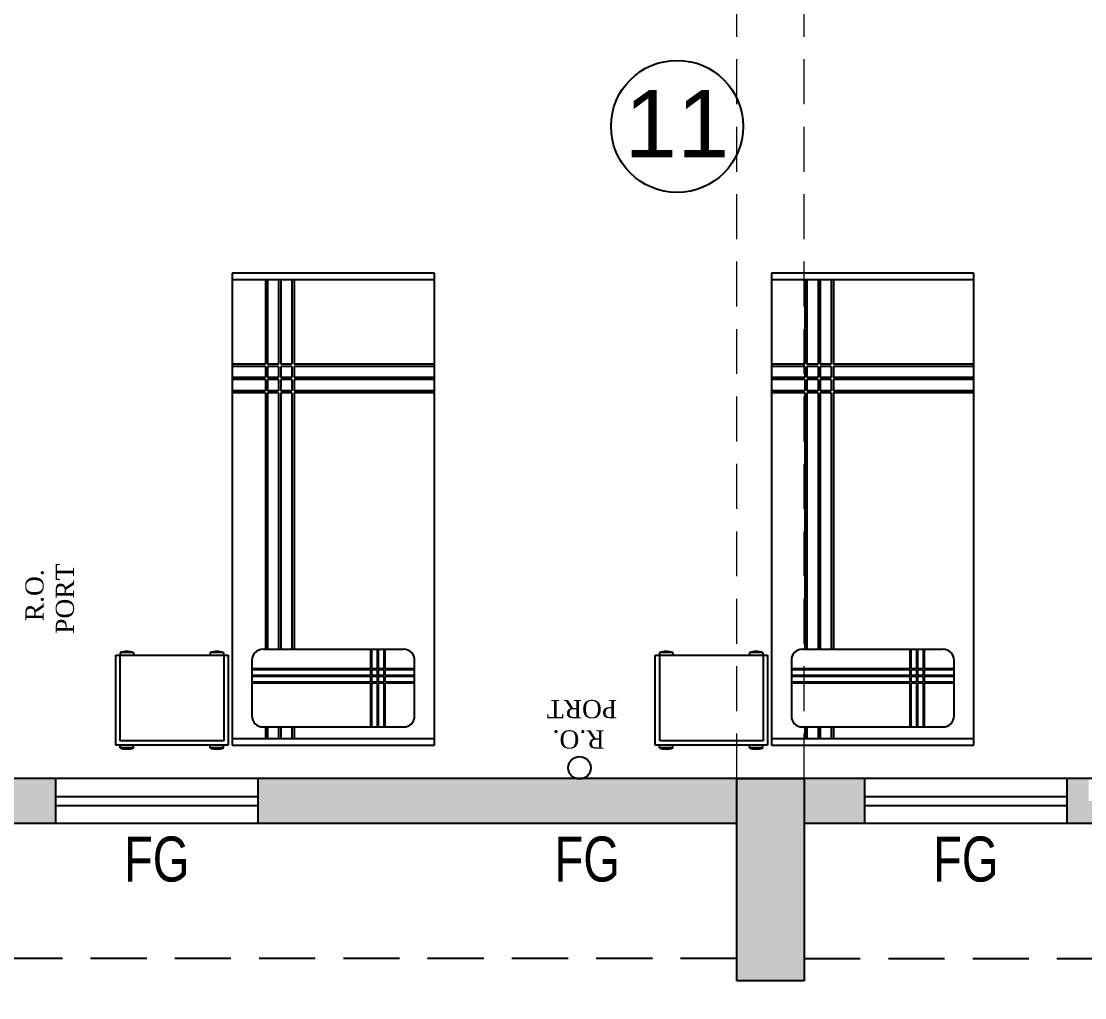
# Model space of a CAD drawing. Extents: x 11034434 to 11724204, y -4674497 to -3911811.
# Drawn here: x 11648006 to 11652738, y -4577228 to -4572884 of the extents above; entities that cross this region are included whole.
import ezdxf

# ---------------------------------------------------------------- set-up
doc = ezdxf.new("R2010")
doc.units = 0
doc.header["$MEASUREMENT"] = 0
for name, pattern in [('CENTER', [0]), ('DASHED', [0.75, 0.5, -0.25]), ('HIDDEN', [0.375, 0.25, -0.125])]:
    doc.linetypes.add(name, pattern=pattern)
doc.layers.get('0').update_dxf_attribs({"color": 251, "linetype": 'CONTINUOUS'})
for name, color, linetype in [('BEAM', 251, 'CONTINUOUS'), ('HATCH', 251, 'CONTINUOUS'), ('HS', 251, 'CONTINUOUS')]:
    doc.layers.add(name, color=color, linetype=linetype)
doc.layers.add('OT TEXT', color=251, linetype='CONTINUOUS', lineweight=5)
doc.styles.add('ARIAL', font='arial.ttf', dxfattribs={"width": 0.75})
doc.styles.get("Standard").update_dxf_attribs({"font": 'arial.ttf'})

msp = doc.modelspace()

# ---------------------------------------------------------------- hatches: boundary and pattern name
at = {"layer": 'HATCH', "ltscale": 500}
h = msp.add_hatch(color=251, dxfattribs=at)
h.dxf.hatch_style = 1
h.paths.add_polyline_path([(11633364, -4566323), (11633664, -4566323), (11633664, -4567223), (11633364, -4567223)])
h.paths.add_polyline_path([(11676774, -4570188), (11677674, -4570188), (11677674, -4570488), (11676774, -4570488)])
h.paths.add_polyline_path([(11651189, -4576253), (11651489, -4576253), (11651489, -4577153), (11651189, -4577153)])
h.paths.add_polyline_path([(11673574, -4576253), (11674174, -4576253), (11674174, -4576553), (11673574, -4576553)])
h.paths.add_polyline_path([(11629934, -4558133), (11630684, -4558133), (11630684, -4558433), (11629934, -4558433)])
h.paths.add_polyline_path([(11629934, -4561663), (11630834, -4561663), (11630834, -4561963), (11629934, -4561963)])
h.paths.add_polyline_path([(11666915.7, -4576153), (11667744, -4576153), (11667744, -4576453), (11666915.7, -4576453)])
h.paths.add_polyline_path([(11643159, -4575553), (11643459, -4575553), (11643459, -4576453), (11643159, -4576453)])
h.paths.add_polyline_path([(11636989, -4575703), (11637289, -4575703), (11637289, -4576453), (11636989, -4576453)])
h.paths.add_polyline_path([(11636664, -4576478), (11636964, -4576478), (11636964, -4577228), (11636664, -4577228)])
h.paths.add_polyline_path([(11629934, -4547263), (11630684, -4547263), (11630684, -4547563), (11629934, -4547563)])
h.paths.add_polyline_path([(11676774, -4547263), (11677674, -4547263), (11677674, -4547563), (11676774, -4547563)])
h.paths.add_polyline_path([(11629834, -4566323), (11630134, -4566323), (11630134, -4567223), (11629834, -4567223)])
h.paths.add_polyline_path([(11636664, -4575703), (11636964, -4575703), (11636964, -4576453), (11636664, -4576453)])
h.paths.add_polyline_path([(11676674, -4533533), (11676974, -4533533), (11676974, -4532554.7), (11676674, -4532554.7)])
h.paths.add_polyline_path([(11629934, -4554533), (11630684, -4554533), (11630684, -4554833), (11629934, -4554833)])
h.paths.add_polyline_path([(11658389, -4576253), (11658689, -4576253), (11658689, -4577153), (11658389, -4577153)])
h.paths.add_polyline_path([(11676774, -4527303), (11677674, -4527303), (11677674, -4527603), (11676774, -4527603)])
h.paths.add_polyline_path([(11676774, -4543663), (11677674, -4543663), (11677674, -4543963), (11676774, -4543963)])
h.paths.add_polyline_path([(11629934, -4550933), (11630684, -4550933), (11630684, -4551233), (11629934, -4551233)])
h.paths.add_polyline_path([(11661989, -4570223), (11662289, -4570223), (11662289, -4571123), (11661989, -4571123)])
h.paths.add_polyline_path([(11676774, -4550933), (11677674, -4550933), (11677674, -4551233), (11676774, -4551233)])
h.paths.add_polyline_path([(11634979, -4536533), (11635279, -4536533), (11635279, -4537133), (11634979, -4537133)])
h.paths.add_polyline_path([(11629934, -4536533), (11630834, -4536533), (11630834, -4536833), (11629934, -4536833)])
h.paths.add_polyline_path([(11676774, -4536533), (11677574, -4536533), (11677574, -4536833), (11676774, -4536833)])
h.paths.add_polyline_path([(11673574, -4565263), (11674272.9, -4565263), (11674272.9, -4565563), (11673574, -4565563)])
h.paths.add_polyline_path([(11670744, -4576153), (11671572.3, -4576153), (11671572.3, -4576453), (11670744, -4576453)])
h.paths.add_polyline_path([(11676774, -4558133), (11677674, -4558133), (11677674, -4558433), (11676774, -4558433)])
h.paths.add_polyline_path([(11634979, -4532933), (11635279, -4532933), (11635279, -4533533), (11634979, -4533533)])
h.paths.add_polyline_path([(11635304, -4532933), (11635604, -4532933), (11635604, -4533533), (11635304, -4533533)])
h.paths.add_polyline_path([(11631314, -4532633), (11631614, -4532633), (11631614, -4533533), (11631314, -4533533)])
h.paths.add_polyline_path([(11676774, -4576153), (11677674, -4576153), (11677674, -4576453), (11676774, -4576453)])
h.paths.add_polyline_path([(11649424, -4525003), (11649724, -4525003), (11649724, -4525903), (11649424, -4525903)])
h.paths.add_polyline_path([(11655454, -4525003), (11655754, -4525003), (11655754, -4525903), (11655454, -4525903)])
h.paths.add_polyline_path([(11633364, -4575703), (11633664, -4575703), (11633664, -4576453), (11633364, -4576453)])
h.paths.add_polyline_path([(11635304, -4536533), (11635604, -4536533), (11635604, -4537133), (11635304, -4537133)])
h.paths.add_polyline_path([(11646124, -4525003), (11646424, -4525003), (11646424, -4525903), (11646124, -4525903)])
h.paths.add_polyline_path([(11631314, -4526753), (11631614, -4526753), (11631614, -4527503), (11631314, -4527503)])
h.paths.add_polyline_path([(11634979, -4540133), (11635279, -4540133), (11635279, -4540733), (11634979, -4540733)])
h.paths.add_polyline_path([(11635304, -4540733), (11635604, -4540733), (11635604, -4540133), (11635304, -4540133)])
h.paths.add_polyline_path([(11633364, -4561213), (11633664, -4561213), (11633664, -4561963), (11633364, -4561963)])
h.paths.add_polyline_path([(11634979, -4526753), (11635279, -4526753), (11635279, -4527503), (11634979, -4527503)])
h.paths.add_polyline_path([(11632914, -4576478), (11633664, -4576478), (11633664, -4576778), (11632914, -4576778)])
h.paths.add_polyline_path([(11661989, -4576253), (11662289, -4576253), (11662289, -4577153), (11661989, -4577153)])
h.paths.add_polyline_path([(11633364, -4570223), (11633664, -4570223), (11633664, -4570973), (11633364, -4570973)])
h.paths.add_polyline_path([(11654789, -4576253), (11655089, -4576253), (11655089, -4577153), (11654789, -4577153)])
h.paths.add_polyline_path([(11676774, -4540133), (11677674, -4540133), (11677674, -4540433), (11676774, -4540433)])
h.paths.add_polyline_path([(11629934, -4543663), (11630684, -4543663), (11630684, -4543963), (11629934, -4543963)])
h.paths.add_polyline_path([(11670744, -4576478), (11671344, -4576478), (11671344, -4576778), (11670744, -4576778)])
h.paths.add_polyline_path([(11629659, -4576478), (11630409, -4576478), (11630409, -4576778), (11629659, -4576778)])
h.paths.add_polyline_path([(11667144, -4576478), (11667744, -4576478), (11667744, -4576778), (11667144, -4576778)])
h.paths.add_polyline_path([(11630834, -4540133), (11629934, -4540133), (11629934, -4540433), (11630834, -4540433)])
h.paths.add_polyline_path([(11643159, -4570223), (11643459, -4570223), (11643459, -4571123), (11643159, -4571123)])
h.paths.add_polyline_path([(11647589, -4576253), (11647889, -4576253), (11647889, -4577153), (11647589, -4577153)])
h.paths.add_polyline_path([(11667444, -4570223), (11667744, -4570223), (11667744, -4571123), (11667444, -4571123)])
h.paths.add_polyline_path([(11676774, -4561663), (11677674, -4561663), (11677674, -4561963), (11676774, -4561963)])
h.paths.add_polyline_path([(11676774, -4566923), (11677752.3, -4566923), (11677752.3, -4567223), (11676774, -4567223)])
h.paths.add_polyline_path([(11637734, -4526603), (11638034, -4526603), (11638034, -4527503), (11637734, -4527503)])
edge = h.paths.add_edge_path()
edge.add_line((11658239, -4526603), (11658239, -4527503))
edge.add_line((11670744, -4567223), (11671722.3, -4567223))
edge.add_line((11636664, -4561213), (11636664, -4561963))
edge.add_line((11658539, -4533533), (11658539, -4532633))
edge.add_line((11636964, -4570973), (11636964, -4570223))
edge.add_line((11636989, -4570223), (11636989, -4570973))
h.paths.add_polyline_path([(11655454, -4566923), (11656354, -4566923), (11656354, -4567223), (11655454, -4567223)], flags=17)
h.paths.add_polyline_path([(11640094, -4566323), (11640394, -4566323), (11640394, -4567223), (11640094, -4567223)], flags=17)
h.paths.add_polyline_path([(11636989, -4566473), (11637289, -4566473), (11637289, -4567223), (11636989, -4567223)], flags=17)
h.paths.add_polyline_path([(11636989, -4570223), (11637289, -4570223), (11637289, -4570973), (11636989, -4570973)], flags=17)
h.paths.add_polyline_path([(11645445.7, -4566923), (11646424, -4566923), (11646424, -4567223), (11645445.7, -4567223)], flags=17)
h.paths.add_polyline_path([(11647249.9, -4570223), (11648228.1, -4570223), (11648228.1, -4570523), (11647249.9, -4570523)], flags=17)
h.paths.add_polyline_path([(11660814, -4566923), (11661714, -4566923), (11661714, -4567223), (11660814, -4567223)], flags=17)
h.paths.add_polyline_path([(11649424, -4566923), (11650402.3, -4566923), (11650402.3, -4567223), (11649424, -4567223)], flags=17)
h.paths.add_polyline_path([(11666844, -4566923), (11667744, -4566923), (11667744, -4567223), (11666844, -4567223)], flags=17)
h.paths.add_polyline_path([(11636664, -4566473), (11636964, -4566473), (11636964, -4567223), (11636664, -4567223)], flags=17)
h.paths.add_polyline_path([(11636664, -4570223), (11636964, -4570223), (11636964, -4570973), (11636664, -4570973)], flags=17)
h.paths.add_polyline_path([(11660814, -4540133), (11661714, -4540133), (11661714, -4540433), (11660814, -4540433)], flags=17)
h.paths.add_polyline_path([(11655454, -4532933), (11655754, -4532933), (11655754, -4533533), (11655454, -4533533)], flags=16)
h.paths.add_polyline_path([(11655454, -4547263), (11656354, -4547263), (11656354, -4547563), (11655454, -4547563)], flags=17)
h.paths.add_polyline_path([(11652224, -4531073), (11652824, -4531073), (11652824, -4531373), (11652224, -4531373)], flags=17)
h.paths.add_polyline_path([(11652224, -4533233), (11652824, -4533233), (11652824, -4533533), (11652224, -4533533)], flags=16)
h.paths.add_polyline_path([(11660814, -4561663), (11661714, -4561663), (11661714, -4561963), (11660814, -4561963)], flags=17)
h.paths.add_polyline_path([(11636664, -4561213), (11636964, -4561213), (11636964, -4561963), (11636664, -4561963)], flags=17)
h.paths.add_polyline_path([(11646424, -4551233), (11645524, -4551233), (11645524, -4550933), (11646424, -4550933)], flags=17)
h.paths.add_polyline_path([(11639494, -4558133), (11640394, -4558133), (11640394, -4558433), (11639494, -4558433)], flags=17)
h.paths.add_polyline_path([(11646124, -4561363), (11646424, -4561363), (11646424, -4562263), (11646124, -4562263)], flags=17)
h.paths.add_polyline_path([(11639494, -4561663), (11640394, -4561663), (11640394, -4561963), (11639494, -4561963)], flags=17)
h.paths.add_polyline_path([(11655454, -4558133), (11656354, -4558133), (11656354, -4558433), (11655454, -4558433)], flags=17)
h.paths.add_polyline_path([(11636989, -4561213), (11637289, -4561213), (11637289, -4561963), (11636989, -4561963)], flags=17)
h.paths.add_polyline_path([(11639494, -4554533), (11640394, -4554533), (11640394, -4554833), (11639494, -4554833)], flags=17)
h.paths.add_polyline_path([(11660814, -4543663), (11661714, -4543663), (11661714, -4543963), (11660814, -4543963)], flags=17)
h.paths.add_polyline_path([(11660814, -4554533), (11661714, -4554533), (11661714, -4554833), (11660814, -4554833)], flags=17)
h.paths.add_polyline_path([(11660814, -4550933), (11661714, -4550933), (11661714, -4551233), (11660814, -4551233)], flags=17)
h.paths.add_polyline_path([(11664314, -4565263), (11664914, -4565263), (11664914, -4565563), (11664314, -4565563)], flags=17)
h.paths.add_polyline_path([(11670744, -4547263), (11671644, -4547263), (11671644, -4547563), (11670744, -4547563)], flags=17)
h.paths.add_polyline_path([(11666844, -4547263), (11667744, -4547263), (11667744, -4547563), (11666844, -4547563)], flags=17)
h.paths.add_polyline_path([(11649424, -4554233), (11649724, -4554233), (11649724, -4555133), (11649424, -4555133)], flags=17)
h.paths.add_polyline_path([(11655454, -4554533), (11656354, -4554533), (11656354, -4554833), (11655454, -4554833)], flags=17)
h.paths.add_polyline_path([(11670744, -4566923), (11671722.3, -4566923), (11671722.3, -4567223), (11670744, -4567223)], flags=17)
h.paths.add_polyline_path([(11646124, -4554233), (11646424, -4554233), (11646424, -4555133), (11646124, -4555133)], flags=17)
h.paths.add_polyline_path([(11667444, -4554233), (11667744, -4554233), (11667744, -4555133), (11667444, -4555133)], flags=17)
h.paths.add_polyline_path([(11649424, -4547263), (11650324, -4547263), (11650324, -4547563), (11649424, -4547563)], flags=17)
h.paths.add_polyline_path([(11662541.5, -4533233), (11663441.5, -4533233), (11663441.5, -4533533), (11662541.5, -4533533)], flags=17)
h.paths.add_polyline_path([(11666844, -4533233), (11667744, -4533233), (11667744, -4533533), (11666844, -4533533)], flags=17)
h.paths.add_polyline_path([(11670744, -4533233), (11671644, -4533233), (11671644, -4533533), (11670744, -4533533)], flags=17)
h.paths.add_polyline_path([(11655454, -4550933), (11656354, -4550933), (11656354, -4551233), (11655454, -4551233)], flags=17)
h.paths.add_polyline_path([(11649424, -4550933), (11650324, -4550933), (11650324, -4551233), (11649424, -4551233)], flags=17)
h.paths.add_polyline_path([(11642994, -4565263), (11643594, -4565263), (11643594, -4565563), (11642994, -4565563)], flags=17)
h.paths.add_polyline_path([(11655454, -4540133), (11656354, -4540133), (11656354, -4540433), (11655454, -4540433)], flags=17)
h.paths.add_polyline_path([(11639494, -4550933), (11640394, -4550933), (11640394, -4551233), (11639494, -4551233)], flags=17)
h.paths.add_polyline_path([(11670744, -4550933), (11671644, -4550933), (11671644, -4551233), (11670744, -4551233)], flags=17)
h.paths.add_polyline_path([(11666844, -4550933), (11667744, -4550933), (11667744, -4551233), (11666844, -4551233)], flags=17)
h.paths.add_polyline_path([(11670744, -4554233), (11671044, -4554233), (11671044, -4555133), (11670744, -4555133)], flags=17)
h.paths.add_polyline_path([(11649424, -4557833), (11649724, -4557833), (11649724, -4558733), (11649424, -4558733)], flags=17)
h.paths.add_polyline_path([(11670744, -4561363), (11671044, -4561363), (11671044, -4562263), (11670744, -4562263)], flags=17)
h.paths.add_polyline_path([(11655454, -4543663), (11656354, -4543663), (11656354, -4543963), (11655454, -4543963)], flags=17)
h.paths.add_polyline_path([(11667444, -4543363), (11667744, -4543363), (11667744, -4544263), (11667444, -4544263)], flags=17)
h.paths.add_polyline_path([(11670744, -4543363), (11671044, -4543363), (11671044, -4544263), (11670744, -4544263)], flags=17)
h.paths.add_polyline_path([(11645524, -4547263), (11646424, -4547263), (11646424, -4547563), (11645524, -4547563)], flags=17)
h.paths.add_polyline_path([(11660618.7, -4547262.8), (11661714, -4547263), (11661714, -4547563), (11660618.7, -4547562.8)], flags=17)
h.paths.add_polyline_path([(11639494, -4547263), (11640394, -4547263), (11640394, -4547563), (11639494, -4547563)], flags=17)
h.paths.add_polyline_path([(11654449.9, -4570223), (11655428.1, -4570223), (11655428.1, -4570523), (11654449.9, -4570523)], flags=17)
h.paths.add_polyline_path([(11646124, -4557833), (11646424, -4557833), (11646424, -4558733), (11646124, -4558733)], flags=17)
h.paths.add_polyline_path([(11641979, -4527503), (11642279, -4527503), (11642279, -4526703), (11641979, -4526703)], flags=17)
h.paths.add_polyline_path([(11670744, -4539833), (11671044, -4539833), (11671044, -4540733), (11670744, -4540733)], flags=17)
h.paths.add_polyline_path([(11646124, -4530473), (11646424, -4530473), (11646424, -4531373), (11646124, -4531373)], flags=17)
h.paths.add_polyline_path([(11660814, -4536533), (11661714, -4536533), (11661714, -4536833), (11660814, -4536833)], flags=17)
h.paths.add_polyline_path([(11655454, -4530473), (11655754, -4530473), (11655754, -4531373), (11655454, -4531373)], flags=17)
h.paths.add_polyline_path([(11641979, -4532633), (11642279, -4532633), (11642279, -4533533), (11641979, -4533533)], flags=17)
h.paths.add_polyline_path([(11658239, -4532633), (11658539, -4532633), (11658539, -4533533), (11658239, -4533533)], flags=16)
h.paths.add_polyline_path([(11639494, -4536533), (11640394, -4536533), (11640394, -4536833), (11639494, -4536833)], flags=17)
h.paths.add_polyline_path([(11649424, -4536533), (11650069, -4536533), (11650069, -4536833), (11649424, -4536833)], flags=17)
h.paths.add_polyline_path([(11637734, -4532633), (11638034, -4532633), (11638034, -4533533), (11637734, -4533533)], flags=17)
h.paths.add_polyline_path([(11667444, -4526603), (11667744, -4526603), (11667744, -4527503), (11667444, -4527503)], flags=17)
h.paths.add_polyline_path([(11646124, -4532633), (11646424, -4532633), (11646424, -4533533), (11646124, -4533533)], flags=17)
h.paths.add_polyline_path([(11662841.5, -4526603), (11663141.5, -4526603), (11663141.5, -4527503), (11662841.5, -4527503)], flags=17)
h.paths.add_polyline_path([(11670744, -4536533), (11671644, -4536533), (11671644, -4536833), (11670744, -4536833)], flags=17)
h.paths.add_polyline_path([(11646124, -4543363), (11646424, -4543363), (11646424, -4544263), (11646124, -4544263)], flags=17)
h.paths.add_polyline_path([(11639494, -4540133), (11640394, -4540133), (11640394, -4540433), (11639494, -4540433)], flags=17)
h.paths.add_polyline_path([(11658239, -4526603), (11658539, -4526603), (11658539, -4527503), (11658239, -4527503)], flags=17)
h.paths.add_polyline_path([(11666844, -4536533), (11667744, -4536533), (11667744, -4536833), (11666844, -4536833)], flags=17)
h.paths.add_polyline_path([(11670744, -4526603), (11671044, -4526603), (11671044, -4527503), (11670744, -4527503)], flags=17)
h.paths.add_polyline_path([(11658049.9, -4570223), (11659028.1, -4570223), (11659028.1, -4570523), (11658049.9, -4570523)], flags=17)
h.paths.add_polyline_path([(11655454, -4536533), (11656354, -4536533), (11656354, -4536833), (11655454, -4536833)], flags=17)
h.paths.add_polyline_path([(11655454, -4561663), (11656354, -4561663), (11656354, -4561963), (11655454, -4561963)], flags=17)
h.paths.add_polyline_path([(11649424, -4539833), (11649724, -4539833), (11649724, -4540733), (11649424, -4540733)], flags=17)
h.paths.add_polyline_path([(11660814, -4558133), (11661714, -4558133), (11661714, -4558433), (11660814, -4558433)], flags=17)
h.paths.add_polyline_path([(11646124, -4540733), (11646424, -4540733), (11646424, -4539835.4), (11646124, -4539835.4)], flags=17)
h.paths.add_polyline_path([(11667444, -4557833), (11667744, -4557833), (11667744, -4558733), (11667444, -4558733)], flags=17)
h.paths.add_polyline_path([(11649424, -4561363), (11649724, -4561363), (11649724, -4562263), (11649424, -4562263)], flags=17)
h.paths.add_polyline_path([(11670744, -4557833), (11671044, -4557833), (11671044, -4558733), (11670744, -4558733)], flags=17)
h.paths.add_polyline_path([(11645445.7, -4536533), (11646424, -4536533), (11646424, -4536833), (11645445.7, -4536833)], flags=17)
h.paths.add_polyline_path([(11667444, -4561363), (11667744, -4561363), (11667744, -4562263), (11667444, -4562263)], flags=17)
h.paths.add_polyline_path([(11649424, -4543363), (11649724, -4543363), (11649724, -4544263), (11649424, -4544263)], flags=17)
h.paths.add_polyline_path([(11639494, -4543663), (11640394, -4543663), (11640394, -4543963), (11639494, -4543963)], flags=17)
h.paths.add_polyline_path([(11667444, -4539833), (11667744, -4539833), (11667744, -4540733), (11667444, -4540733)], flags=17)
h.paths.add_polyline_path([(11671044, -4570280.2), (11670744, -4570280.2), (11670744, -4571201.3), (11671044, -4571201.3)])
at = {"layer": 'HS', "linetype": 'CENTER', "ltscale": 500, "true_color": 0x636466}
h = msp.add_hatch(dxfattribs=at)
h.set_pattern_fill('ANSI31', color=251, scale=10)
h.set_pattern_definition([(45, (11649584.3326, -4576357.0299), (-0.88388348, 0.88388348), [])])
h.paths.add_polyline_path([(11651189, -4576253), (11650503, -4576253, -0.135626), (11650476.5, -4576253), (11649058, -4576253), (11649058, -4576453), (11651189, -4576453)])
h.paths.add_polyline_path([(11648158, -4576253), (11647889, -4576253), (11647889, -4576453), (11648158, -4576453)])
h.paths.add_polyline_path([(11651758, -4576253), (11651489, -4576253), (11651489, -4576453), (11651758, -4576453)])
h.paths.add_polyline_path([(11654789, -4576253), (11654734.8, -4576253), (11654734.8, -4576353.3), (11653786.7, -4576352.7), (11653786.8, -4576253), (11653703.4, -4576253), (11653703.4, -4576353), (11652755.3, -4576353), (11652755.4, -4576253), (11652658, -4576253), (11652658, -4576453), (11654789, -4576453)])
h.paths.add_polyline_path([(11655358, -4576253), (11655089, -4576253), (11655089, -4576453), (11655358, -4576453)])
h.paths.add_polyline_path([(11658389, -4576253), (11657739, -4576253, -0.135626), (11657712.5, -4576253), (11657300.1, -4576253, -0.135626), (11657273.5, -4576253), (11656258, -4576253), (11656258, -4576453), (11658389, -4576453)])
h.paths.add_polyline_path([(11660873.5, -4576253), (11659930, -4576253, -0.135626), (11659903.5, -4576253), (11658689, -4576253), (11658689, -4576453), (11660873.5, -4576453)])
h.paths.add_polyline_path([(11661989, -4576253), (11661773.5, -4576253), (11661773.5, -4576453), (11661989, -4576453)])
h.paths.add_polyline_path([(11637679.9, -4567158), (11637664.9, -4567158), (11637664.9, -4567123), (11637619.9, -4567123), (11637289, -4567123), (11637289, -4567223), (11637619.9, -4567223), (11637664.9, -4567223), (11637664.9, -4567220.5, 0.414214), (11637677.4, -4567208)])

# ---------------------------------------------------------------- linework, layer by layer
at = {"lineweight": 25}
for p, q in [((11648944.2, -4574004.4), (11648944.2, -4576104.4)), ((11649844.2, -4574004.4), (11648944.2, -4574004.4)), ((11649844.2, -4576104.4), (11649844.2, -4574004.4)), ((11651344.2, -4574004.4), (11651344.2, -4576104.4)), ((11652244.2, -4574004.4), (11651344.2, -4574004.4)), ((11652244.2, -4576104.4), (11652244.2, -4574004.4)), ((11649844.2, -4574033.9), (11648944.2, -4574033.9)), ((11652244.2, -4574033.9), (11651344.2, -4574033.9)), ((11648426.7, -4575704.4), (11648926.7, -4575704.4)), ((11648426.7, -4576104.4), (11648426.7, -4575704.4)), ((11648445.6, -4575692.2), (11648445.6, -4575704.4)), ((11648504.7, -4575692.2), (11648445.6, -4575692.2)), ((11648446.4, -4576084.7), (11648446.4, -4575704.4)), ((11648504.7, -4575692.2), (11648504.7, -4575704.4)), ((11648846.6, -4575692.2), (11648846.6, -4575704.4)), ((11648905.7, -4575692.2), (11648846.6, -4575692.2)), ((11648905.7, -4575692.2), (11648905.7, -4575704.4)), ((11648907, -4575704.4), (11648907, -4576084.7)), ((11648926.7, -4575704.4), (11648926.7, -4576104.4)), ((11649081.6, -4575677.5), (11649706.9, -4575677.5)), ((11650826.7, -4575704.4), (11651326.7, -4575704.4)), ((11650826.7, -4576104.4), (11650826.7, -4575704.4)), ((11650845.6, -4575692.2), (11650845.6, -4575704.4)), ((11650904.7, -4575692.2), (11650845.6, -4575692.2)), ((11650846.4, -4576084.7), (11650846.4, -4575704.4)), ((11650904.7, -4575692.2), (11650904.7, -4575704.4)), ((11651246.6, -4575692.2), (11651246.6, -4575704.4)), ((11651305.7, -4575692.2), (11651246.6, -4575692.2)), ((11651305.7, -4575692.2), (11651305.7, -4575704.4)), ((11651307, -4575704.4), (11651307, -4576084.7)), ((11651326.7, -4575704.4), (11651326.7, -4576104.4)), ((11651481.6, -4575677.5), (11652106.9, -4575677.5)), ((11649032.4, -4575726.7), (11649032.4, -4575974.1)), ((11649756.1, -4575974.1), (11649756.1, -4575726.7)), ((11651432.4, -4575726.7), (11651432.4, -4575974.1)), ((11652156.1, -4575974.1), (11652156.1, -4575726.7)), ((11649081.6, -4576023.4), (11649706.9, -4576023.4)), ((11651481.6, -4576023.4), (11652106.9, -4576023.4)), ((11648907, -4576084.7), (11648446.4, -4576084.7)), ((11648944.2, -4576074.9), (11649844.2, -4576074.9)), ((11651307, -4576084.7), (11650846.4, -4576084.7)), ((11651344.2, -4576074.9), (11652244.2, -4576074.9)), ((11648926.7, -4576104.4), (11648426.7, -4576104.4)), ((11648445.6, -4576116.6), (11648445.6, -4576104.4)), ((11648504.7, -4576116.6), (11648445.6, -4576116.6)), ((11648504.7, -4576116.6), (11648504.7, -4576104.4)), ((11648846.6, -4576116.6), (11648846.6, -4576104.4)), ((11648905.7, -4576116.6), (11648846.6, -4576116.6)), ((11648905.7, -4576116.6), (11648905.7, -4576104.4)), ((11648944.2, -4576104.4), (11649844.2, -4576104.4)), ((11651326.7, -4576104.4), (11650826.7, -4576104.4)), ((11650845.6, -4576116.6), (11650845.6, -4576104.4)), ((11650904.7, -4576116.6), (11650845.6, -4576116.6)), ((11650904.7, -4576116.6), (11650904.7, -4576104.4)), ((11651246.6, -4576116.6), (11651246.6, -4576104.4)), ((11651305.7, -4576116.6), (11651246.6, -4576116.6)), ((11651305.7, -4576116.6), (11651305.7, -4576104.4)), ((11651344.2, -4576104.4), (11652244.2, -4576104.4)), ((11651189, -4577153), (11651189, -4576253)), ((11651189, -4576253), (11651489, -4576253)), ((11651489, -4576253), (11651489, -4577153)), ((11651489, -4577153), (11651189, -4577153))]:
    msp.add_line(p, q, dxfattribs=at)
at = {"lineweight": 25, "ltscale": 0.75}
for p, q in [((11649091.9, -4574033.9), (11649091.9, -4574409.3)), ((11649101.7, -4574033.9), (11649101.7, -4574409.3)), ((11649150.9, -4574033.9), (11649150.9, -4574409.3)), ((11649160.8, -4574033.9), (11649160.8, -4574409.3)), ((11649210, -4574033.9), (11649210, -4574409.3)), ((11649219.8, -4574033.9), (11649219.8, -4574409.3)), ((11651491.9, -4574033.9), (11651491.9, -4574409.3)), ((11651501.7, -4574033.9), (11651501.7, -4574409.3)), ((11651550.9, -4574033.9), (11651550.9, -4574409.3)), ((11651560.8, -4574033.9), (11651560.8, -4574409.3)), ((11651610, -4574033.9), (11651610, -4574409.3)), ((11651619.8, -4574033.9), (11651619.8, -4574409.3)), ((11649091.9, -4574409.3), (11648944.2, -4574409.3)), ((11649091.9, -4574419.1), (11648944.2, -4574419.1)), ((11649091.9, -4574419.1), (11649091.9, -4574468.3)), ((11649150.9, -4574409.3), (11649101.7, -4574409.3)), ((11649101.7, -4574419.1), (11649101.7, -4574468.3)), ((11649150.9, -4574419.1), (11649101.7, -4574419.1)), ((11649150.9, -4574419.1), (11649150.9, -4574468.3)), ((11649210, -4574409.3), (11649160.8, -4574409.3)), ((11649160.8, -4574419.1), (11649160.8, -4574468.3)), ((11649210, -4574419.1), (11649160.8, -4574419.1)), ((11649210, -4574419.1), (11649210, -4574468.3)), ((11649844.2, -4574409.3), (11649219.8, -4574409.3)), ((11649219.8, -4574419.1), (11649219.8, -4574468.3)), ((11649844.2, -4574419.1), (11649219.8, -4574419.1)), ((11651491.9, -4574409.3), (11651344.2, -4574409.3)), ((11651491.9, -4574419.1), (11651344.2, -4574419.1)), ((11651491.9, -4574419.1), (11651491.9, -4574468.3)), ((11651550.9, -4574409.3), (11651501.7, -4574409.3)), ((11651501.7, -4574419.1), (11651501.7, -4574468.3)), ((11651550.9, -4574419.1), (11651501.7, -4574419.1)), ((11651550.9, -4574419.1), (11651550.9, -4574468.3)), ((11651610, -4574409.3), (11651560.8, -4574409.3)), ((11651560.8, -4574419.1), (11651560.8, -4574468.3)), ((11651610, -4574419.1), (11651560.8, -4574419.1)), ((11651610, -4574419.1), (11651610, -4574468.3)), ((11652244.2, -4574409.3), (11651619.8, -4574409.3)), ((11651619.8, -4574419.1), (11651619.8, -4574468.3)), ((11652244.2, -4574419.1), (11651619.8, -4574419.1)), ((11649091.9, -4574468.3), (11648944.2, -4574468.3)), ((11649091.9, -4574478.2), (11648944.2, -4574478.2)), ((11649091.9, -4574478.2), (11649091.9, -4574527.4)), ((11649150.9, -4574468.3), (11649101.7, -4574468.3)), ((11649101.7, -4574478.2), (11649101.7, -4574527.4)), ((11649150.9, -4574478.2), (11649101.7, -4574478.2)), ((11649150.9, -4574478.2), (11649150.9, -4574527.4)), ((11649210, -4574468.3), (11649160.8, -4574468.3)), ((11649160.8, -4574478.2), (11649160.8, -4574527.4)), ((11649210, -4574478.2), (11649160.8, -4574478.2)), ((11649210, -4574478.2), (11649210, -4574527.4)), ((11649844.2, -4574468.3), (11649219.8, -4574468.3)), ((11649219.8, -4574478.2), (11649219.8, -4574527.4)), ((11649844.2, -4574478.2), (11649219.8, -4574478.2)), ((11651491.9, -4574468.3), (11651344.2, -4574468.3)), ((11651491.9, -4574478.2), (11651344.2, -4574478.2)), ((11651491.9, -4574478.2), (11651491.9, -4574527.4)), ((11651550.9, -4574468.3), (11651501.7, -4574468.3)), ((11651501.7, -4574478.2), (11651501.7, -4574527.4)), ((11651550.9, -4574478.2), (11651501.7, -4574478.2)), ((11651550.9, -4574478.2), (11651550.9, -4574527.4)), ((11651610, -4574468.3), (11651560.8, -4574468.3)), ((11651560.8, -4574478.2), (11651560.8, -4574527.4)), ((11651610, -4574478.2), (11651560.8, -4574478.2)), ((11651610, -4574478.2), (11651610, -4574527.4)), ((11652244.2, -4574468.3), (11651619.8, -4574468.3)), ((11651619.8, -4574478.2), (11651619.8, -4574527.4)), ((11652244.2, -4574478.2), (11651619.8, -4574478.2)), ((11649091.9, -4574527.4), (11648944.2, -4574527.4)), ((11649150.9, -4574527.4), (11649101.7, -4574527.4)), ((11649210, -4574527.4), (11649160.8, -4574527.4)), ((11649844.2, -4574527.4), (11649219.8, -4574527.4)), ((11651491.9, -4574527.4), (11651344.2, -4574527.4)), ((11651550.9, -4574527.4), (11651501.7, -4574527.4)), ((11651610, -4574527.4), (11651560.8, -4574527.4)), ((11652244.2, -4574527.4), (11651619.8, -4574527.4)), ((11649091.9, -4574537.2), (11648944.2, -4574537.2)), ((11649091.9, -4574537.2), (11649091.9, -4575677.5)), ((11649101.7, -4574537.2), (11649101.7, -4575677.5)), ((11649150.9, -4574537.2), (11649101.7, -4574537.2)), ((11649150.9, -4574537.2), (11649150.9, -4575677.5)), ((11649210, -4574537.2), (11649160.8, -4574537.2)), ((11649160.8, -4574537.2), (11649160.8, -4575677.5)), ((11649210, -4574537.2), (11649210, -4575677.5)), ((11649219.8, -4574537.2), (11649219.8, -4575677.5)), ((11649844.2, -4574537.2), (11649219.8, -4574537.2)), ((11651491.9, -4574537.2), (11651344.2, -4574537.2)), ((11651491.9, -4574537.2), (11651491.9, -4575677.5)), ((11651501.7, -4574537.2), (11651501.7, -4575677.5)), ((11651550.9, -4574537.2), (11651501.7, -4574537.2)), ((11651550.9, -4574537.2), (11651550.9, -4575677.5)), ((11651610, -4574537.2), (11651560.8, -4574537.2)), ((11651560.8, -4574537.2), (11651560.8, -4575677.5)), ((11651610, -4574537.2), (11651610, -4575677.5)), ((11651619.8, -4574537.2), (11651619.8, -4575677.5)), ((11652244.2, -4574537.2), (11651619.8, -4574537.2)), ((11649559.4, -4575677.5), (11649559.4, -4575764.4)), ((11649564.3, -4575677.5), (11649564.3, -4575764.4)), ((11649588.9, -4575677.5), (11649588.9, -4575764.4)), ((11649593.8, -4575677.5), (11649593.8, -4575764.4)), ((11649618.4, -4575677.5), (11649618.4, -4575764.4)), ((11649623.3, -4575677.5), (11649623.3, -4575764.4)), ((11651959.4, -4575677.5), (11651959.4, -4575764.4)), ((11651964.3, -4575677.5), (11651964.3, -4575764.4)), ((11651988.9, -4575677.5), (11651988.9, -4575764.4)), ((11651993.8, -4575677.5), (11651993.8, -4575764.4)), ((11652018.4, -4575677.5), (11652018.4, -4575764.4)), ((11652023.4, -4575677.5), (11652023.4, -4575764.4)), ((11649559.4, -4575764.4), (11649032.4, -4575764.4)), ((11649559.4, -4575769.3), (11649032.4, -4575769.3)), ((11649559.4, -4575793.9), (11649032.4, -4575793.9)), ((11649559.4, -4575798.8), (11649032.4, -4575798.8)), ((11649559.4, -4575769.3), (11649559.4, -4575793.9)), ((11649559.4, -4575798.8), (11649559.4, -4575823.5)), ((11649588.9, -4575764.4), (11649564.3, -4575764.4)), ((11649588.9, -4575769.3), (11649564.3, -4575769.3)), ((11649564.3, -4575769.3), (11649564.3, -4575793.9)), ((11649588.9, -4575793.9), (11649564.3, -4575793.9)), ((11649588.9, -4575798.8), (11649564.3, -4575798.8)), ((11649564.3, -4575798.8), (11649564.3, -4575823.5)), ((11649588.9, -4575769.3), (11649588.9, -4575793.9)), ((11649588.9, -4575798.8), (11649588.9, -4575823.5)), ((11649618.4, -4575764.4), (11649593.8, -4575764.4)), ((11649618.4, -4575769.3), (11649593.8, -4575769.3)), ((11649593.8, -4575769.3), (11649593.8, -4575793.9)), ((11649618.4, -4575793.9), (11649593.8, -4575793.9)), ((11649618.4, -4575798.8), (11649593.8, -4575798.8)), ((11649593.8, -4575798.8), (11649593.8, -4575823.5)), ((11649618.4, -4575769.3), (11649618.4, -4575793.9)), ((11649618.4, -4575798.8), (11649618.4, -4575823.5)), ((11649756.1, -4575764.4), (11649623.3, -4575764.4)), ((11649623.3, -4575769.3), (11649623.3, -4575793.9)), ((11649756.1, -4575769.3), (11649623.3, -4575769.3)), ((11649756.1, -4575793.9), (11649623.3, -4575793.9)), ((11649623.3, -4575798.8), (11649623.3, -4575823.5)), ((11649756.1, -4575798.8), (11649623.3, -4575798.8)), ((11651959.4, -4575764.4), (11651432.4, -4575764.4)), ((11651959.4, -4575769.3), (11651432.4, -4575769.3)), ((11651959.4, -4575793.9), (11651432.4, -4575793.9)), ((11651959.4, -4575798.8), (11651432.4, -4575798.8)), ((11651959.4, -4575769.3), (11651959.4, -4575793.9)), ((11651959.4, -4575798.8), (11651959.4, -4575823.5)), ((11651988.9, -4575764.4), (11651964.3, -4575764.4)), ((11651988.9, -4575769.3), (11651964.3, -4575769.3)), ((11651964.3, -4575769.3), (11651964.3, -4575793.9)), ((11651988.9, -4575793.9), (11651964.3, -4575793.9)), ((11651988.9, -4575798.8), (11651964.3, -4575798.8)), ((11651964.3, -4575798.8), (11651964.3, -4575823.5)), ((11651988.9, -4575769.3), (11651988.9, -4575793.9)), ((11651988.9, -4575798.8), (11651988.9, -4575823.5)), ((11652018.4, -4575764.4), (11651993.8, -4575764.4)), ((11652018.4, -4575769.3), (11651993.8, -4575769.3)), ((11651993.8, -4575769.3), (11651993.8, -4575793.9)), ((11652018.4, -4575793.9), (11651993.8, -4575793.9)), ((11652018.4, -4575798.8), (11651993.8, -4575798.8)), ((11651993.8, -4575798.8), (11651993.8, -4575823.5)), ((11652018.4, -4575769.3), (11652018.4, -4575793.9)), ((11652018.4, -4575798.8), (11652018.4, -4575823.5)), ((11652156.1, -4575764.4), (11652023.4, -4575764.4)), ((11652023.4, -4575769.3), (11652023.4, -4575793.9)), ((11652156.1, -4575769.3), (11652023.4, -4575769.3)), ((11652156.1, -4575793.9), (11652023.4, -4575793.9)), ((11652023.4, -4575798.8), (11652023.4, -4575823.5)), ((11652156.1, -4575798.8), (11652023.4, -4575798.8)), ((11649559.4, -4575823.5), (11649032.4, -4575823.5)), ((11649559.4, -4575828.4), (11649032.4, -4575828.4)), ((11649559.4, -4575828.4), (11649559.4, -4576023.4)), ((11649588.9, -4575823.5), (11649564.3, -4575823.5)), ((11649564.3, -4575828.4), (11649564.3, -4576023.4)), ((11649588.9, -4575828.4), (11649564.3, -4575828.4)), ((11649588.9, -4575828.4), (11649588.9, -4576023.4)), ((11649618.4, -4575823.5), (11649593.8, -4575823.5)), ((11649593.8, -4575828.4), (11649593.8, -4576023.4)), ((11649618.4, -4575828.4), (11649593.8, -4575828.4)), ((11649618.4, -4575828.4), (11649618.4, -4576023.4)), ((11649756.1, -4575823.5), (11649623.3, -4575823.5)), ((11649623.3, -4575828.4), (11649623.3, -4576023.4)), ((11649756.1, -4575828.4), (11649623.3, -4575828.4)), ((11651959.4, -4575823.5), (11651432.4, -4575823.5)), ((11651959.4, -4575828.4), (11651432.4, -4575828.4)), ((11651959.4, -4575828.4), (11651959.4, -4576023.4)), ((11651988.9, -4575823.5), (11651964.3, -4575823.5)), ((11651964.3, -4575828.4), (11651964.3, -4576023.4)), ((11651988.9, -4575828.4), (11651964.3, -4575828.4)), ((11651988.9, -4575828.4), (11651988.9, -4576023.4)), ((11652018.4, -4575823.5), (11651993.8, -4575823.5)), ((11651993.8, -4575828.4), (11651993.8, -4576023.4)), ((11652018.4, -4575828.4), (11651993.8, -4575828.4)), ((11652018.4, -4575828.4), (11652018.4, -4576023.4)), ((11652156.1, -4575823.5), (11652023.4, -4575823.5)), ((11652023.4, -4575828.4), (11652023.4, -4576023.4)), ((11652156.1, -4575828.4), (11652023.4, -4575828.4)), ((11649091.9, -4576023.4), (11649091.9, -4576074.9)), ((11649101.7, -4576023.4), (11649101.7, -4576074.9)), ((11649150.9, -4576023.4), (11649150.9, -4576074.9)), ((11649160.8, -4576023.4), (11649160.8, -4576074.9)), ((11649210, -4576023.4), (11649210, -4576074.9)), ((11649219.8, -4576023.4), (11649219.8, -4576074.9)), ((11651491.9, -4576023.4), (11651491.9, -4576074.9)), ((11651501.7, -4576023.4), (11651501.7, -4576074.9)), ((11651550.9, -4576023.4), (11651550.9, -4576074.9)), ((11651560.8, -4576023.4), (11651560.8, -4576074.9)), ((11651610, -4576023.4), (11651610, -4576074.9)), ((11651619.8, -4576023.4), (11651619.8, -4576074.9))]:
    msp.add_line(p, q, dxfattribs=at)
at = {"lineweight": 25, "ltscale": 500}
for p, q in [((11661989, -4576253), (11647889, -4576253)), ((11648158, -4576253), (11648158, -4576453)), ((11649058, -4576253), (11649058, -4576453)), ((11651758, -4576253), (11651758, -4576453)), ((11652658, -4576253), (11652658, -4576453)), ((11651189, -4576453), (11647889, -4576453)), ((11654789, -4576453), (11651489, -4576453))]:
    msp.add_line(p, q, dxfattribs=at)
at = {"lineweight": 25, "ltscale": 2}
for p, q in [((11648158, -4576333), (11649058, -4576333)), ((11648158, -4576373), (11649058, -4576373)), ((11651758, -4576333), (11652658, -4576333)), ((11651758, -4576373), (11652658, -4576373))]:
    msp.add_line(p, q, dxfattribs=at)
at = {"linetype": 'DASHED', "lineweight": 25, "ltscale": 500}
for p, q in [((11651189, -4577053), (11647889, -4577053)), ((11651489, -4577053), (11654789, -4577053))]:
    msp.add_line(p, q, dxfattribs=at)
at = {"lineweight": -3, "ltscale": 500}
msp.add_circle((11650923.7, -4573351.4), 293.8, dxfattribs=at)
at = {"color": 1, "ltscale": 500}
msp.add_circle((11650489.8, -4576205), 49.8, dxfattribs=at)
for centre, radius, start, end in [((11648475.1, -4575778.4), 91.1, 71.0754, 108.9247), ((11648876.1, -4575778.4), 91.1, 71.0754, 108.9247), ((11649081.6, -4575726.7), 49.2, 90, 180), ((11649706.9, -4575726.7), 49.2, 0, 90), ((11650875.1, -4575778.4), 91.1, 71.0754, 108.9247), ((11651276.1, -4575778.4), 91.1, 71.0754, 108.9247), ((11651481.6, -4575726.7), 49.2, 90, 180), ((11652106.9, -4575726.7), 49.2, 0, 90), ((11649081.6, -4575974.1), 49.2, 180, 270), ((11649706.9, -4575974.1), 49.2, 270, 0), ((11651481.6, -4575974.1), 49.2, 180, 270), ((11652106.9, -4575974.1), 49.2, 270, 0), ((11648475.1, -4576030.4), 91.1, 251.0754, 288.9247), ((11648876.1, -4576030.4), 91.1, 251.0754, 288.9247), ((11650875.1, -4576030.4), 91.1, 251.0754, 288.9247), ((11651276.1, -4576030.4), 91.1, 251.0754, 288.9247)]:
    msp.add_arc(centre, radius, start, end)
at = {"layer": 'BEAM', "linetype": 'HIDDEN', "lineweight": 18, "ltscale": 800}
for p, q in [((11651189, -4576253), (11651189, -4570523)), ((11651489, -4576253), (11651489, -4570523))]:
    msp.add_line(p, q, dxfattribs=at)

# ---------------------------------------------------------------- texts
at = {"lineweight": 20}
msp.add_text('11', height=300, dxfattribs=at).set_placement((11650690.6, -4573489.7))
at = {"lineweight": 20, "style": 'ARIAL', "width": 0.75}
for p in [(11648463, -4576711), (11650378.6, -4576711), (11652063, -4576711)]:
    msp.add_text('FG', height=200, dxfattribs=at).set_placement(p)
at = {"layer": 'OT TEXT', "color": 117, "lineweight": 15, "char_height": 81, "width": 265.622, "attachment_point": 5}
for insert, rotation in [((11648132.9, -4575452.7), 90), ((11650500.9, -4576010.9), 180)]:
    msp.add_mtext('{\\fTimes New Roman|b0|i0|c0|p18;\\C5; R.O.\\PPORT }', dxfattribs=dict(at, insert=insert, rotation=rotation))

doc.saveas('drawing.dxf')
